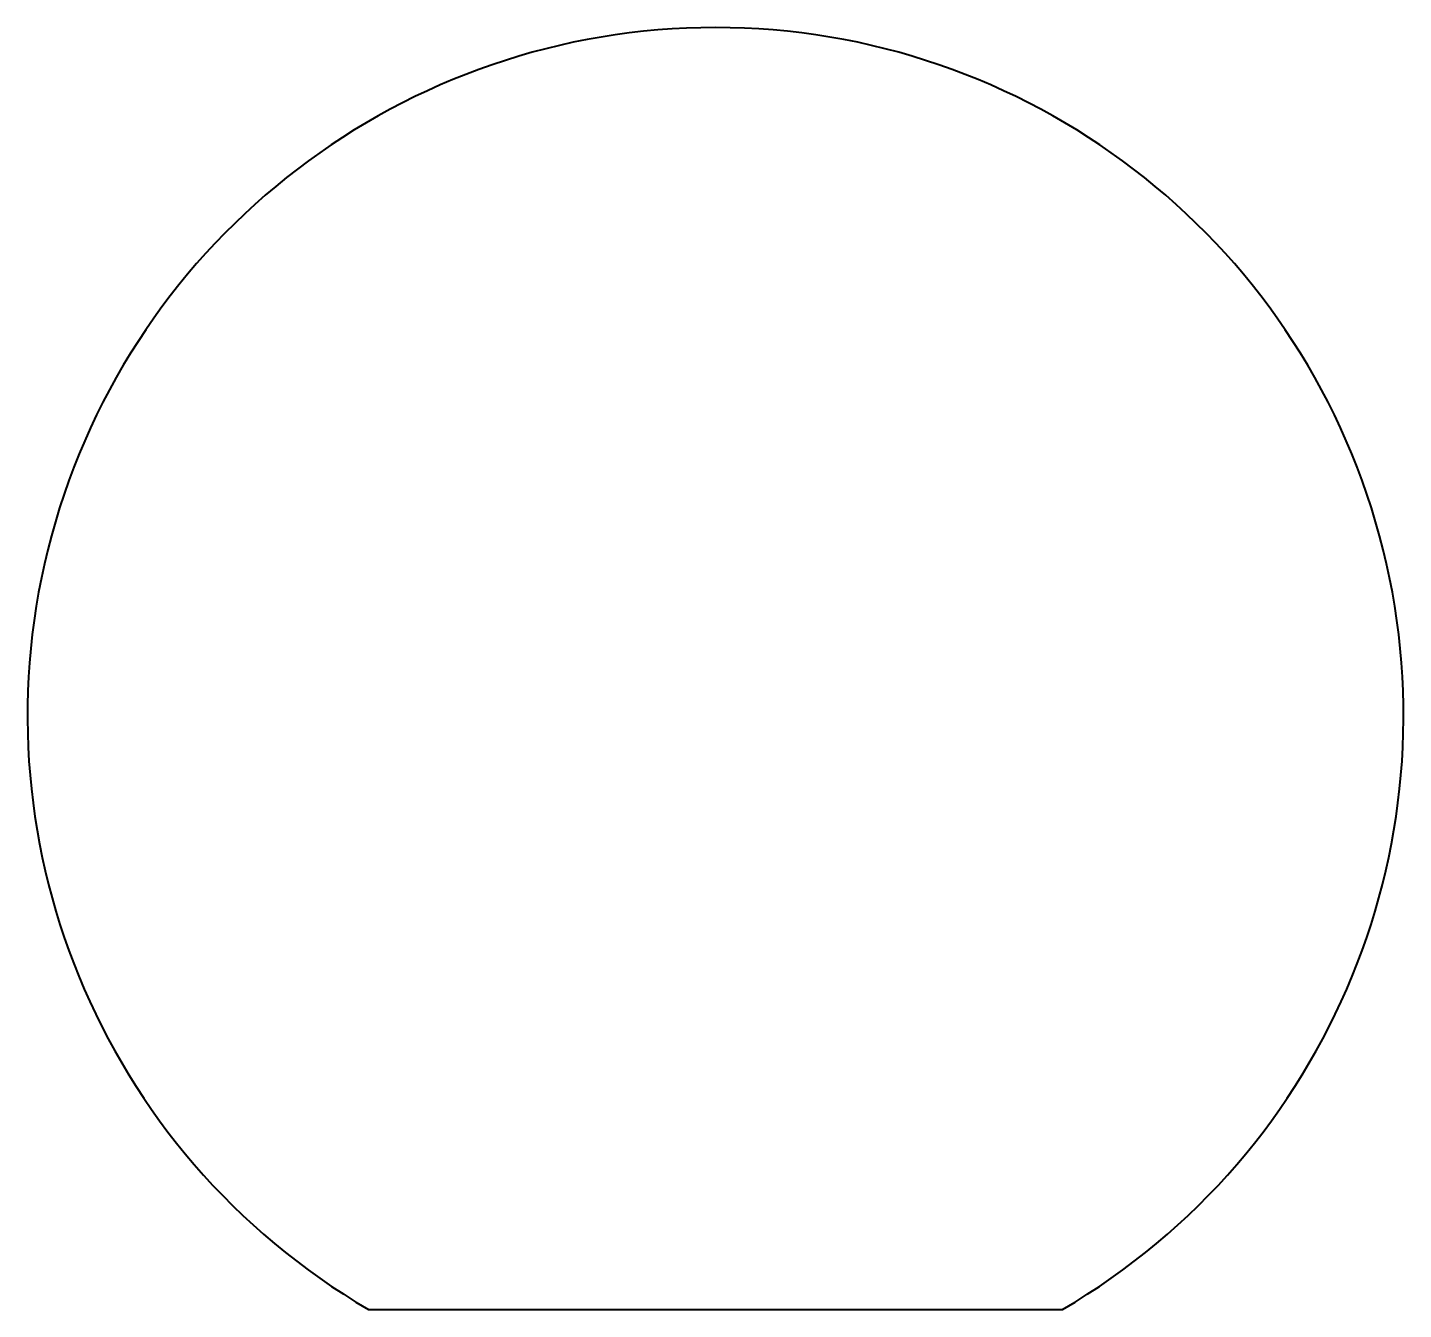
# Model space of a CAD drawing. Header units: millimetres. Extents: x -10.2 to 10.2, y -8.9 to 10.2.
import ezdxf

# ---------------------------------------------------------------- set-up
doc = ezdxf.new("R2010")
doc.units = ezdxf.units.MM
doc.layers.add('ModelSketch_Visible', color=7, linetype='Continuous', lineweight=40)

msp = doc.modelspace()

# ---------------------------------------------------------------- linework, layer by layer
at = {"layer": 'ModelSketch_Visible'}
msp.add_line((-5.171, -8.85), (5.171, -8.85), dxfattribs=at)
msp.add_arc((0, 0), 10.25, 300.2978, 239.7022, dxfattribs=at)

doc.saveas('drawing.dxf')
